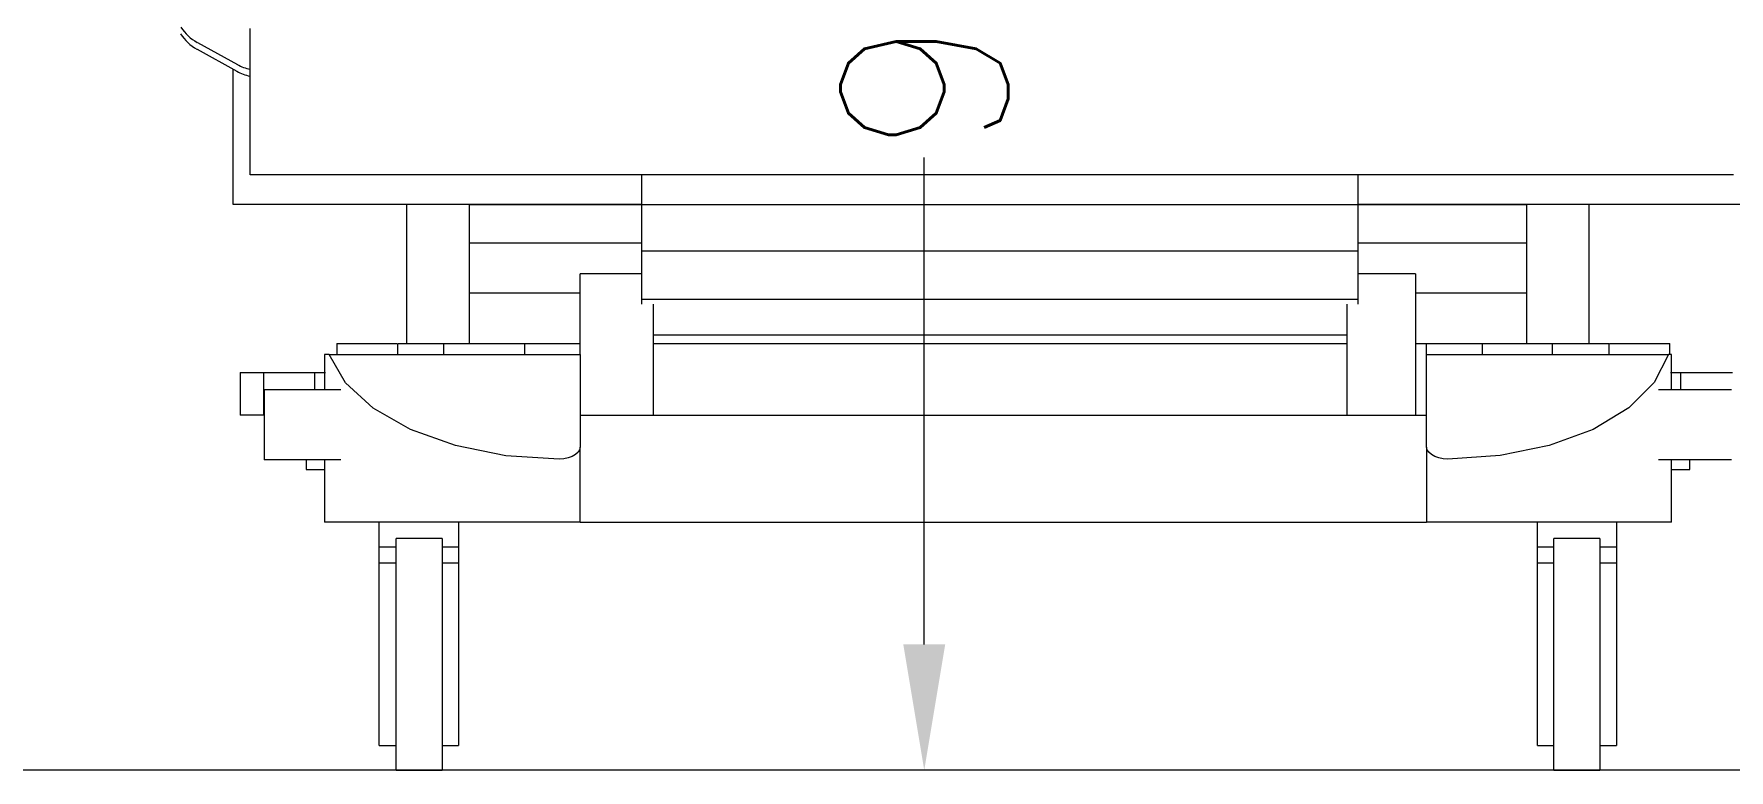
# Model space of a CAD drawing. Extents: x 3552052 to 4102982, y -707811 to -630695.
# Drawn here: x 3665671 to 3666683, y -700186 to -699746 of the extents above; entities that cross this region are included whole.
import ezdxf

# ---------------------------------------------------------------- set-up
doc = ezdxf.new("R2010")
doc.units = 0
doc.header["$LTSCALE"] = 6
doc.header["$MEASUREMENT"] = 0
doc.layers.get('Defpoints').update_dxf_attribs({"linetype": 'CONTINUOUS', "lineweight": 0})
for name, color, linetype, lineweight in [('ELE-4M UPS P.SB', 3, 'CONTINUOUS', 0), ('EQP', 6, 'CONTINUOUS', 0), ('MEP_HVAC_RA_DUCT', 1, 'CONTINUOUS', 0)]:
    doc.layers.add(name, color=color, linetype=linetype, lineweight=lineweight)
doc.styles.add('ROMANS', font='romans.shx')
doc.dimstyles.new('AEPL1', dxfattribs={"dimtxt": 100, "dimasz": 75, "dimexe": 1.25, "dimexo": 50, "dimtad": 0, "dimdec": 0, "dimtxsty": 'ROMANS', "dimcen": 2.5, "dimclrd": 7, "dimclre": 7, "dimadec": 0, "dimazin": 0, "dimtfac": 1, "dimtdec": 0, "dimtmove": 0, "dimatfit": 3, "dimfxl": 1, "dimlwd": 0, "dimlwe": 0, "dimarcsym": 0})

# ---------------------------------------------------------------- blocks, each defined once
blk = doc.blocks.new('*D170')
at = {"layer": 'Defpoints', "color": 0, "linetype": 'ByBlock', "transparency": 16777216}
for p in [(3666316.2, -699195.7), (3666202.8, -700185.7), (3666316.2, -700185.7)]:
    blk.add_point(p, dxfattribs=at)
at = {"layer": 'ELE-4M UPS P.SB', "color": 7, "linetype": 'ByBlock', "lineweight": 0, "transparency": 16777216}
for p, q in [((3666266.2, -699195.7), (3666201.5, -699195.7)), ((3666202.8, -699270.7), (3666202.8, -699561.5)), ((3666202.8, -700110.7), (3666202.8, -699819.9)), ((3666266.2, -700185.7), (3666201.5, -700185.7))]:
    blk.add_line(p, q, dxfattribs=at)
at = {"layer": 'ELE-4M UPS P.SB', "color": 7, "linetype": 'ByBlock', "transparency": 16777216}
for points in [[(3666190.3, -699270.7), (3666215.3, -699270.7), (3666202.8, -699195.7)], [(3666190.3, -700110.7), (3666215.3, -700110.7), (3666202.8, -700185.7)]]:
    blk.add_solid(points, dxfattribs=at)
at = {"layer": 'ELE-4M UPS P.SB', "color": 0, "linetype": 'ByBlock', "transparency": 16777216, "insert": (3666202.8, -699690.7), "char_height": 100, "attachment_point": 5, "rotation": 90, "style": 'ROMANS'}
blk.add_mtext('990', dxfattribs=at)

msp = doc.modelspace()

# ---------------------------------------------------------------- linework, layer by layer
at = {"layer": 'EQP'}
for p, q in [((3665800.4, -699830.4), (3665800.4, -699742.9)), ((3665768.9, -699751.3), (3665792.8, -699764.5)), ((3665768.7, -699755.2), (3665792.5, -699768.5)), ((3665790.3, -699848.1), (3665790.3, -699767.2)), ((3666685.8, -699830.4), (3665800.4, -699830.4)), ((3666034.3, -699848.1), (3666034.3, -699830.4)), ((3666461.7, -699830.4), (3666461.7, -699848.1)), ((3666034.3, -699848.1), (3665790.3, -699848.1)), ((3665894, -699931), (3665894, -699848.1)), ((3665931.3, -699870.9), (3665931.3, -699848.1)), ((3665931.3, -699848.1), (3666034.3, -699848.1)), ((3666034.3, -699875.6), (3666034.3, -699848.1)), ((3666034.3, -699848.1), (3666461.7, -699848.1)), ((3666461.7, -699848.1), (3666461.7, -699875.6)), ((3666461.7, -699848.1), (3666562.3, -699848.1)), ((3666690.2, -699848.1), (3666461.7, -699848.1)), ((3666562.3, -699848.1), (3666562.3, -699870.9)), ((3666599.6, -699848.1), (3666599.6, -699931)), ((3665931.3, -699900.7), (3665931.3, -699870.9)), ((3665931.3, -699870.9), (3666034.3, -699870.9)), ((3666461.7, -699870.9), (3666562.3, -699870.9)), ((3666562.3, -699870.9), (3666562.3, -699900.7)), ((3666034.3, -699904.5), (3666034.3, -699875.6)), ((3666034.3, -699875.6), (3666461.7, -699875.6)), ((3666461.7, -699875.6), (3666461.7, -699904.5)), ((3666034.3, -699889.4), (3665997.4, -699889.4)), ((3666034.3, -699889.4), (3665997.4, -699889.4)), ((3665997.4, -699889.6), (3665997.4, -699889.4)), ((3665997.4, -699937.6), (3665997.4, -699889.7)), ((3665997.4, -699889.7), (3665997.4, -699889.7)), ((3666496.1, -699889.4), (3666461.7, -699889.4)), ((3666496.1, -699889.4), (3666461.7, -699889.4)), ((3666496.1, -699889.4), (3666496.1, -699889.6)), ((3666496.1, -699889.7), (3666496.1, -699889.7)), ((3666496.1, -699889.7), (3666496.1, -699950.2)), ((3665931.3, -699931), (3665931.3, -699900.7)), ((3665931.3, -699900.7), (3665997.4, -699900.7)), ((3666034.3, -699907.6), (3666034.3, -699904.5)), ((3666034.3, -699904.5), (3666461.7, -699904.5)), ((3666461.7, -699904.5), (3666461.7, -699907.6)), ((3666496.1, -699900.7), (3666562.3, -699900.7)), ((3666562.3, -699900.7), (3666562.3, -699931)), ((3666040.9, -699907.6), (3666040.9, -699950.2)), ((3666455.2, -699950.2), (3666455.2, -699907.6)), ((3666455.2, -699926), (3666040.9, -699926)), ((3665852.2, -699931), (3665852.2, -699937.6)), ((3665852.2, -699931), (3665888, -699931)), ((3665888.5, -699931), (3665916, -699931)), ((3665888.5, -699937.6), (3665888.5, -699931)), ((3665916, -699931), (3665964.1, -699931)), ((3665916, -699937.6), (3665916, -699931)), ((3665964.1, -699931), (3665997.4, -699931)), ((3665964.1, -699931), (3665964.1, -699937.6)), ((3666040.9, -699931), (3666455.2, -699931)), ((3666496.1, -699931), (3666502.7, -699931)), ((3666502.7, -699931), (3666536.1, -699931)), ((3666502.7, -699937.6), (3666502.7, -699931)), ((3666536.1, -699931), (3666577.6, -699931)), ((3666536.1, -699937.6), (3666536.1, -699931)), ((3666577.6, -699931), (3666611.7, -699931)), ((3666577.6, -699931), (3666577.6, -699937.6)), ((3666611.7, -699937.6), (3666611.7, -699931)), ((3666612.1, -699931), (3666647.9, -699931)), ((3666647.9, -699937.6), (3666647.9, -699931)), ((3665844.8, -699937.6), (3665844.8, -699958.5)), ((3665847.5, -699937.6), (3665844.8, -699937.6)), ((3665847.5, -699937.6), (3665997.4, -699937.6)), ((3665997.4, -699937.6), (3665997.4, -699993)), ((3666502.7, -699993), (3666502.7, -699937.6)), ((3666502.7, -699937.6), (3666647.1, -699937.6)), ((3666648.8, -699937.6), (3666647.1, -699937.6)), ((3666648.8, -699958.5), (3666648.8, -699937.6)), ((3665794.5, -699948.3), (3665794.5, -699973.9)), ((3665794.5, -699948.3), (3665808.3, -699948.3)), ((3665808.3, -699948.3), (3665839.1, -699948.3)), ((3665808.3, -699948.3), (3665808.3, -699973.9)), ((3665839.1, -699948.3), (3665845.4, -699948.3)), ((3665839.1, -699958.5), (3665839.1, -699948.3)), ((3666040.9, -699950.2), (3666040.9, -699973.9)), ((3666455.2, -699973.9), (3666455.2, -699950.2)), ((3666496.1, -699950.2), (3666496.1, -699973.9)), ((3666648.2, -699948.3), (3666654.5, -699948.3)), ((3666654.5, -699948.3), (3666685.3, -699948.3)), ((3666654.5, -699958.5), (3666654.5, -699948.3)), ((3665808.8, -699958.5), (3665808.8, -700000.5)), ((3665808.8, -699958.5), (3665823.4, -699958.5)), ((3665823.4, -699958.5), (3665854.5, -699958.5)), ((3666641.1, -699958.5), (3666670.2, -699958.5)), ((3666670.2, -699958.5), (3666684.7, -699958.5)), ((3665808.3, -699973.9), (3665794.5, -699973.9)), ((3665808.8, -699973.9), (3665808.3, -699973.9)), ((3665997.4, -699973.9), (3666502.7, -699973.9)), ((3665997.4, -700037.7), (3665997.4, -699993)), ((3666502.7, -699993), (3666502.7, -700037.7)), ((3665823.4, -700000.5), (3665808.8, -700000.5)), ((3665854.6, -700000.5), (3665823.4, -700000.5)), ((3665833.9, -700000.5), (3665833.9, -700006.2)), ((3665833.9, -700006.2), (3665844.9, -700006.2)), ((3665844.8, -700000.5), (3665844.8, -700023.1)), ((3666670.2, -700000.5), (3666641, -700000.5)), ((3666648.8, -700037.7), (3666648.8, -700000.5)), ((3666648.8, -700006.2), (3666659.7, -700006.2)), ((3666659.7, -700006.2), (3666659.7, -700000.5)), ((3666684.7, -700000.5), (3666670.2, -700000.5)), ((3665844.9, -700024.1), (3665844.9, -700037.7)), ((3665984.8, -700037.7), (3665844.9, -700037.7)), ((3665877.5, -700052.4), (3665877.5, -700037.7)), ((3665915, -700047.4), (3665887.5, -700047.4)), ((3665887.5, -700116.6), (3665887.5, -700047.4)), ((3665915, -700047.4), (3665915, -700116.6)), ((3665924.7, -700037.7), (3665924.7, -700052.4)), ((3665997.4, -700037.7), (3665984.8, -700037.7)), ((3665997.4, -700037.7), (3666502.7, -700037.7)), ((3666515.4, -700037.7), (3666502.7, -700037.7)), ((3666648.8, -700037.7), (3666515.4, -700037.7)), ((3666568.8, -700052.4), (3666568.8, -700037.7)), ((3666606.1, -700047.4), (3666578.6, -700047.4)), ((3666578.6, -700116.6), (3666578.6, -700047.4)), ((3666606.1, -700047.4), (3666606.1, -700116.6)), ((3666616.1, -700037.7), (3666616.1, -700052.4)), ((3665877.5, -700062.2), (3665877.5, -700052.4)), ((3665877.5, -700052.4), (3665887.5, -700052.4)), ((3665915, -700052.4), (3665924.7, -700052.4)), ((3665924.7, -700052.4), (3665924.7, -700062.2)), ((3666568.8, -700062.2), (3666568.8, -700052.4)), ((3666568.8, -700052.4), (3666578.6, -700052.4)), ((3666606.1, -700052.4), (3666616.1, -700052.4)), ((3666616.1, -700052.4), (3666616.1, -700062.2)), ((3665887.5, -700062.2), (3665877.5, -700062.2)), ((3665877.5, -700171), (3665877.5, -700062.2)), ((3665887.5, -700062.2), (3665877.5, -700062.2)), ((3665924.7, -700062.2), (3665915, -700062.2)), ((3665924.7, -700062.2), (3665915, -700062.2)), ((3665924.7, -700062.2), (3665924.7, -700171)), ((3666578.6, -700062.2), (3666568.8, -700062.2)), ((3666568.8, -700171), (3666568.8, -700062.2)), ((3666578.6, -700062.2), (3666568.8, -700062.2)), ((3666616.1, -700062.2), (3666606.1, -700062.2)), ((3666616.1, -700062.2), (3666606.1, -700062.2)), ((3666616.1, -700062.2), (3666616.1, -700171)), ((3665887.5, -700185.7), (3665887.5, -700116.6)), ((3665915, -700116.6), (3665915, -700185.7)), ((3666578.6, -700185.7), (3666578.6, -700116.6)), ((3666606.1, -700116.6), (3666606.1, -700185.7)), ((3665877.5, -700171), (3665887.5, -700171)), ((3665915, -700171), (3665924.7, -700171)), ((3666568.8, -700171), (3666578.6, -700171)), ((3666606.1, -700171), (3666616.1, -700171)), ((3665887.5, -700185.7), (3665915, -700185.7)), ((3666578.6, -700185.7), (3666606.1, -700185.7))]:
    msp.add_line(p, q, dxfattribs=at)
at = {"layer": 'EQP', "flags": 128}
for points in [[(3665984.8, -700000), (3665953, -699998), (3665922.9, -699992), (3665896.1, -699982.4), (3665873.8, -699969.7), (3665857.3, -699954.5), (3665847.5, -699937.6)], [(3666647.1, -699937.6), (3666638.6, -699954.4), (3666623.3, -699969.5), (3666602, -699982.3), (3666575.9, -699991.9), (3666546.5, -699997.9), (3666515.4, -700000)], [(3665997.4, -699993), (3665997.1, -699994.5), (3665996.2, -699996), (3665994.7, -699997.3), (3665992.7, -699998.4), (3665990.3, -699999.3), (3665987.6, -699999.8), (3665984.8, -700000)], [(3666515.4, -700000), (3666512.5, -699999.8), (3666509.9, -699999.3), (3666507.5, -699998.4), (3666505.5, -699997.3), (3666504, -699996), (3666503, -699994.5), (3666502.7, -699993)], [(3665844.8, -700023.1), (3665844.8, -700023.6), (3665844.9, -700024.1)]]:
    msp.add_lwpolyline(points, dxfattribs=at)
at = {"layer": 'EQP'}
for centre, start, end in [((3665782.2, -699727.2), 213, 241), ((3665806.1, -699740.4), 241, 257.989)]:
    msp.add_arc(centre, 27.5, start, end, dxfattribs=at)
for centre, start_param, end_param in [((3665782, -699731.2), 3.717551, 4.206243), ((3665805.8, -699744.4), 4.206243, 4.511798)]:
    msp.add_ellipse(centre, major_axis=(27.5, 0), ratio=0.999962, start_param=start_param, end_param=end_param, dxfattribs=at)
at = {"layer": 'MEP_HVAC_RA_DUCT', "color": 8, "linetype": 'ByBlock'}
msp.add_lwpolyline([(3667204.2, -700185.7), (3660644.2, -700185.7)], dxfattribs=at)

# ---------------------------------------------------------------- dimensions: what is measured, and where the dimension line sits
at = {"layer": 'ELE-4M UPS P.SB', "color": 0, "linetype": 'ByBlock'}
dim = msp.add_linear_dim(base=(3666202.8, -700185.7), p1=(3666316.2, -699195.7), p2=(3666316.2, -700185.7), angle=90, dimstyle='AEPL1', dxfattribs=at)
dim.commit()
dim.dimension.update_dxf_attribs({"geometry": '*D170', "text_midpoint": (3666202.8, -699690.7)})

doc.saveas('drawing.dxf')
